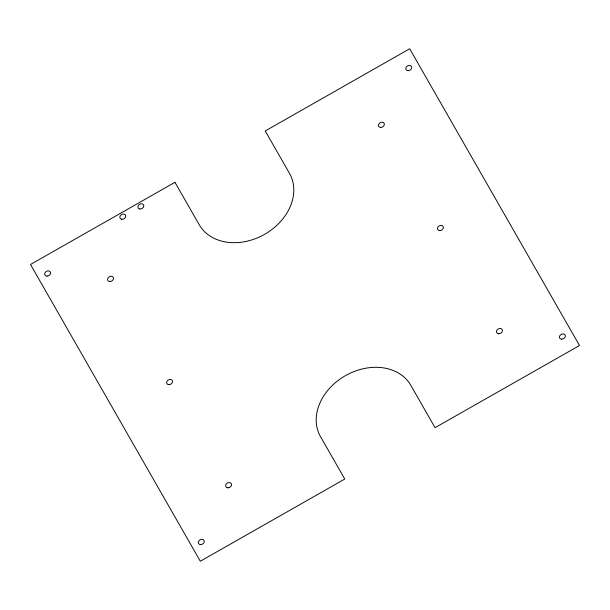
<?xml version="1.0" encoding="UTF-8"?>
<svg xmlns="http://www.w3.org/2000/svg" width="610" height="610" viewBox="0 0 610 610"><rect width="100%" height="100%" fill="white"/><g stroke="black" fill="none" stroke-linecap="round" stroke-linejoin="round"><path stroke-width="0.91" d="M174.948 182.314L30.5 264.488L200.316 561.223L344.772 479.041L320.509 436.653A51.934 40.702 -29.4 0 1 345.435 375.653A51.934 40.702 -29.4 0 1 410.789 385.291L435.052 427.686L579.5 345.512L409.684 48.777L265.228 130.959L289.491 173.347A51.934 40.702 -29.4 0 1 264.565 234.347A51.934 40.702 -29.4 0 1 199.211 224.709L174.948 182.314M109.952 281.515A3.119 2.44 -29.4 0 0 113.361 277.565A3.119 2.44 -29.4 0 0 108.321 277.596A3.119 2.44 -29.4 0 0 109.952 281.515M47.023 276.109A3.119 2.44 -29.4 0 0 50.432 272.159A3.119 2.44 -29.4 0 0 45.392 272.19A3.119 2.44 -29.4 0 0 47.023 276.109M168.985 384.658A3.119 2.44 -29.4 0 0 172.394 380.716A3.119 2.44 -29.4 0 0 167.353 380.747A3.119 2.44 -29.4 0 0 168.985 384.658M439.833 230.58A3.119 2.44 -29.4 0 0 443.234 226.638A3.119 2.44 -29.4 0 0 438.201 226.668A3.119 2.44 -29.4 0 0 439.833 230.58M408.151 70.668A3.119 2.44 -29.4 0 0 411.552 66.719A3.119 2.44 -29.4 0 0 406.519 66.749A3.119 2.44 -29.4 0 0 408.151 70.668M561.795 339.137A3.119 2.44 -29.4 0 0 565.203 335.187A3.119 2.44 -29.4 0 0 560.163 335.218A3.119 2.44 -29.4 0 0 561.795 339.137M200.667 544.577A3.119 2.44 -29.4 0 0 204.075 540.628A3.119 2.44 -29.4 0 0 199.035 540.658A3.119 2.44 -29.4 0 0 200.667 544.577M380.8 127.429A3.119 2.44 -29.4 0 0 384.201 123.487A3.119 2.44 -29.4 0 0 379.168 123.517A3.119 2.44 -29.4 0 0 380.8 127.429M498.866 333.731A3.119 2.44 -29.4 0 0 502.266 329.781A3.119 2.44 -29.4 0 0 497.234 329.812A3.119 2.44 -29.4 0 0 498.866 333.731M228.018 487.809A3.119 2.44 -29.4 0 0 231.426 483.86A3.119 2.44 -29.4 0 0 226.386 483.89A3.119 2.44 -29.4 0 0 228.018 487.809M121.748 219.249A3.119 2.44 -29.4 0 0 125.736 215.726A3.119 2.44 -29.4 0 0 120.932 215.017A3.119 2.44 -29.4 0 0 121.748 219.249M139.804 208.978A3.119 2.44 -29.4 0 0 143.792 205.456A3.119 2.44 -29.4 0 0 138.988 204.746A3.119 2.44 -29.4 0 0 139.804 208.978"/></g></svg>
